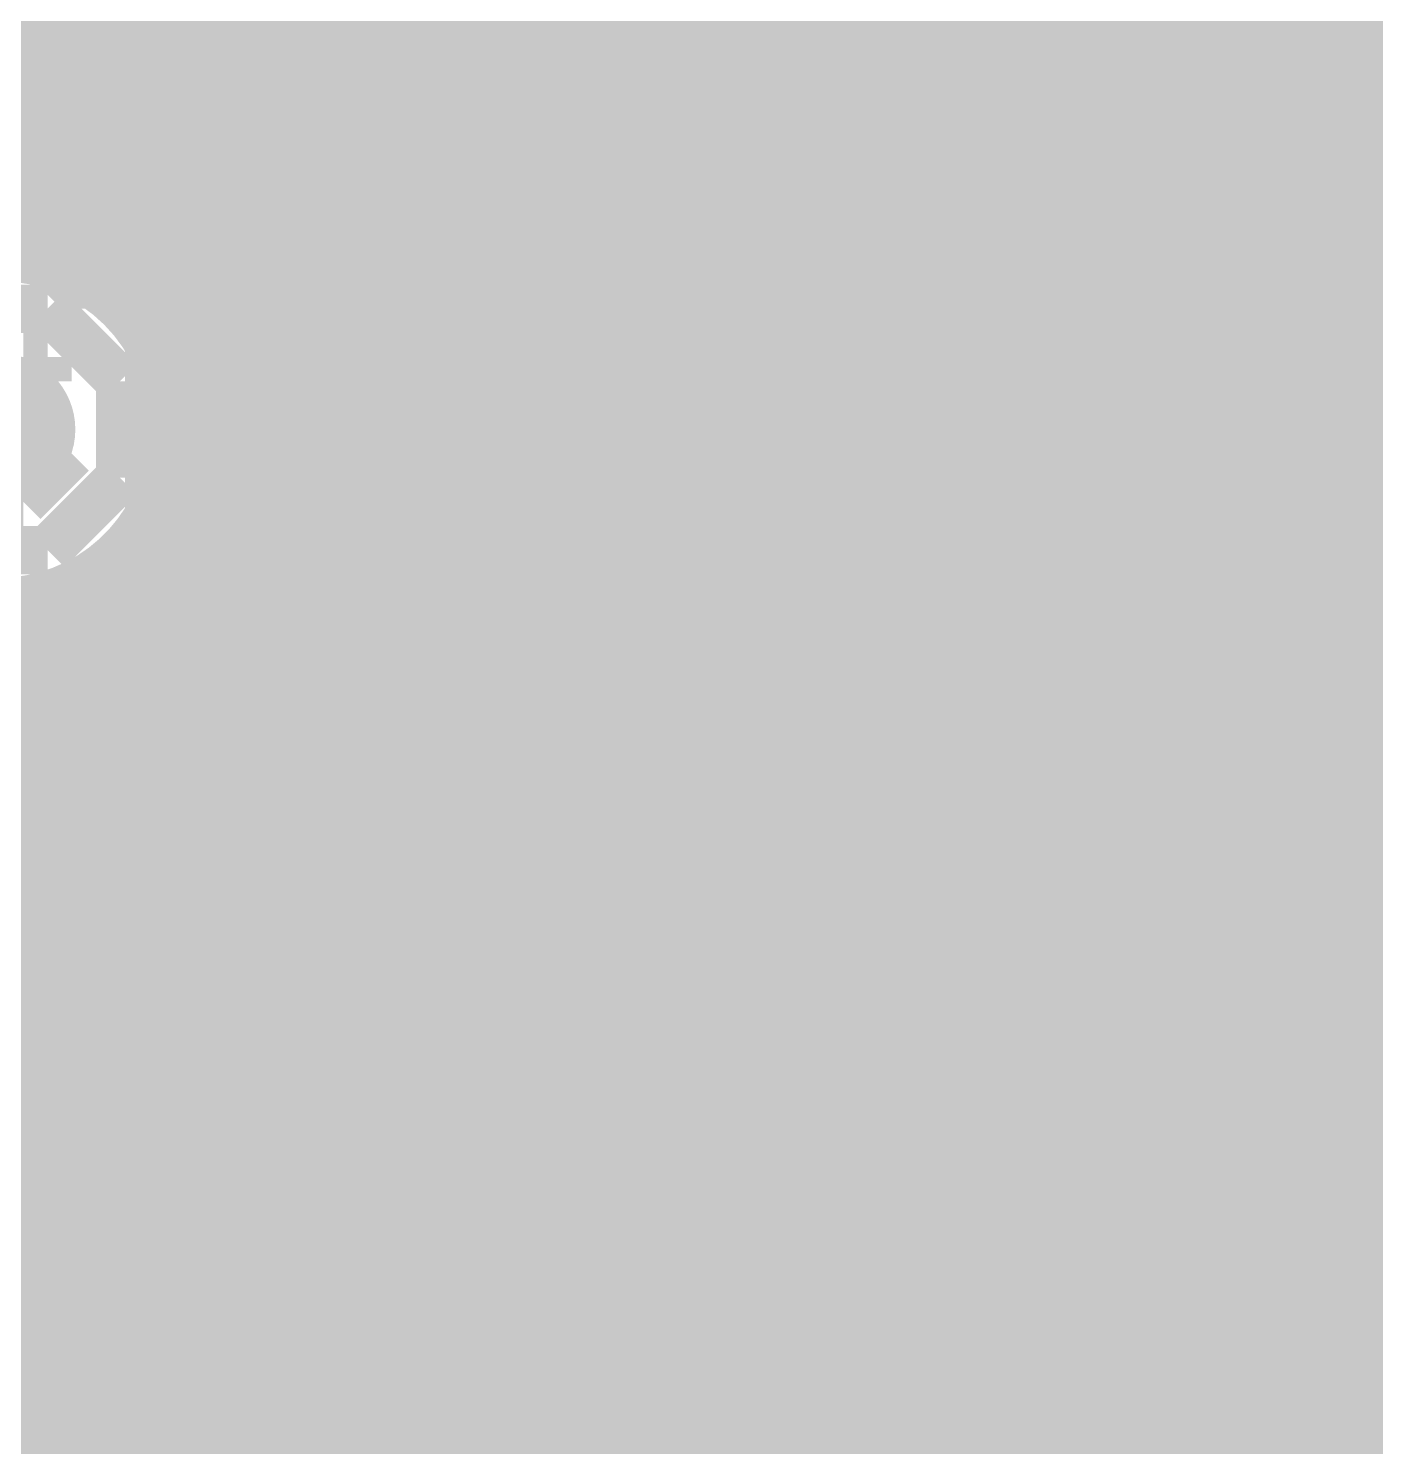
# Model space of a CAD drawing. Extents: x -5 to 157, y -120 to 103.
# Drawn here: x 115.85 to 122.93, y 50.02 to 57.48 of the extents above; entities that cross this region are included whole.
import ezdxf

# ---------------------------------------------------------------- set-up
doc = ezdxf.new("R2010")
doc.units = 0
doc.header["$MEASUREMENT"] = 0
doc.layers.get('0').update_dxf_attribs({"linetype": 'CONTINUOUS'})
for name, color, linetype in [('22-304-2_BOT', 7, 'CONTINUOUS'), ('22-304-2_DRD', 7, 'CONTINUOUS'), ('22-304-2_DRL', 2, 'CONTINUOUS'), ('22-304-2_IN1', 4, 'CONTINUOUS'), ('22-304-2_IN2', 3, 'CONTINUOUS'), ('22-304-2_SMB', 5, 'CONTINUOUS'), ('22-304-2_SPB', 14, 'CONTINUOUS'), ('22-304-2_SSB', 12, 'CONTINUOUS'), ('22-304-2_TOP', 13, 'CONTINUOUS'), ('THRUHOLE_TAP', 7, 'CONTINUOUS')]:
    doc.layers.add(name, color=color, linetype=linetype)

# ---------------------------------------------------------------- blocks, each defined once
blk = doc.blocks.new('RECTANGLE_3')
blk.add_solid([(0.4826, 0.4064), (0.4826, -0.4064), (-0.4826, 0.4064), (-0.4826, -0.4064)])
blk = doc.blocks.new('RECTANGLE_4')
blk.add_solid([(0.25019, 0.40005), (0.25019, -0.40005), (-0.25019, 0.40005), (-0.25019, -0.40005)])
blk = doc.blocks.new('RECTANGLE_32')
blk.add_solid([(0.44958, 0.65024), (0.44958, -0.65024), (-0.44958, 0.65024), (-0.44958, -0.65024)])
blk = doc.blocks.new('ROUND_39')
at = {"const_width": 0.40005}
blk.add_lwpolyline([(-0.200024, 0, 1), (0.200024, 0, 1)], format="xyb", close=True, dxfattribs=at)
blk = doc.blocks.new('ROUND_42')
at = {"const_width": 0.40005}
blk.add_lwpolyline([(-0.200024, 0, 1), (0.200024, 0, 1)], format="xyb", close=True, dxfattribs=at)
blk = doc.blocks.new('ROUND_88')
at = {"const_width": 0.10033}
blk.add_lwpolyline([(-0.050164, 0, 1), (0.050164, 0, 1)], format="xyb", close=True, dxfattribs=at)
blk = doc.blocks.new('ROUND_80')
at = {"const_width": 0.10033}
blk.add_lwpolyline([(-0.050164, 0, 1), (0.050164, 0, 1)], format="xyb", close=True, dxfattribs=at)

msp = doc.modelspace()

# ---------------------------------------------------------------- linework, layer by layer
at = {"layer": '22-304-2_BOT'}
for points, const_width in [([(122.555, 58.3946), (122.555, 56.261), (124.206, 54.61), (127, 54.61)], 0.635), ([(121.285, 58.3946), (121.285, 56.261), (124.46, 53.086), (124.46, 49.911), (126.111, 48.26), (129.286, 48.26)], 0.254), ([(118.3894, 57.9882), (118.3894, 57.5818)], 0.254), ([(118.23192, 57.69356), (118.23192, 57.1119)], 0.254), ([(118.3894, 57.531), (118.23192, 57.531)], 0.254), ([(118.3894, 57.5818), (118.3894, 56.1594)], 0.254), ([(118.3894, 57.3024), (118.23192, 57.3024)], 0.254), ([(120.3706, 57.23636), (120.3706, 56.1594)], 0.254), ([(120.65, 57.23636), (120.3706, 57.23636)], 0.254), ([(120.4976, 57.23636), (120.4976, 55.26278)], 0.254), ([(120.65, 57.23636), (120.65, 56.261)], 0.254), ([(118.4529, 57.0738), (119.38, 57.0738)], 0.381), ([(119.38, 56.2229), (119.38, 57.0738)], 0.381), ([(120.3071, 57.0738), (119.38, 57.0738)], 0.381), ([(118.3894, 57.0738), (118.24716, 57.0738)], 0.254), ([(119.38, 57.0738), (119.38, 56.007)], 0.254), ([(120.65, 57.0738), (120.3706, 57.0738)], 0.254), ([(116.332, 56.769), (116.34724, 56.78424), (117.475, 56.78424)], 0.635), ([(117.475, 56.78424), (116.34724, 56.78424), (116.332, 56.769)], 0.635), ([(118.3894, 56.8452), (118.29796, 56.8452)], 0.254), ([(120.65, 56.8452), (120.3706, 56.8452)], 0.254), ([(118.3894, 56.6166), (118.28272, 56.6166)], 0.254), ([(120.65, 56.6166), (120.3706, 56.6166)], 0.254), ([(118.23192, 56.45658), (118.23192, 55.87746)], 0.254), ([(118.3894, 56.388), (118.23192, 56.388)], 0.254), ([(120.65, 56.388), (120.3706, 56.388)], 0.254), ([(120.65762, 56.1594), (118.23192, 56.1594)], 0.254), ([(120.3706, 56.1594), (118.3894, 56.1594)], 0.254), ([(118.4402, 56.1594), (118.4402, 54.9656)], 0.254), ([(118.6688, 56.1594), (118.6688, 55.24754)], 0.254), ([(118.8974, 56.1594), (118.8974, 55.24754)], 0.254), ([(119.126, 56.1594), (119.126, 55.24754)], 0.254), ([(119.3546, 56.1594), (119.3546, 55.24754)], 0.254), ([(119.5832, 56.1594), (119.5832, 55.24754)], 0.254), ([(119.8118, 56.1594), (119.8118, 55.24754)], 0.254), ([(120.0404, 56.1594), (120.0404, 55.24754)], 0.254), ([(120.269, 56.1594), (120.269, 55.22722)], 0.254), ([(116.6114, 55.9054), (116.6114, 54.9656)], 0.254), ([(116.71808, 55.94604), (116.71808, 55.87746)], 0.254), ([(120.74144, 55.9308), (118.23192, 55.9308)], 0.254), ([(120.7262, 55.95874), (120.7262, 55.23992)], 0.254), ([(118.23192, 55.87746), (116.71808, 55.87746)], 0.254), ([(116.84, 55.87746), (116.84, 54.9656)], 0.254), ([(117.0686, 55.87746), (117.0686, 54.9656)], 0.254), ([(117.2972, 55.87746), (117.2972, 54.9656)], 0.254), ([(117.5258, 55.87746), (117.5258, 54.9656)], 0.254), ([(117.7544, 55.87746), (117.7544, 54.9656)], 0.254), ([(117.983, 55.87746), (117.983, 54.9656)], 0.254), ([(118.2116, 55.87746), (118.2116, 54.9656)], 0.254), ([(120.8405, 55.80888), (123.39574, 53.2511)], 0.254), ([(120.94464, 55.7022), (116.54282, 55.7022)], 0.254), ([(120.9548, 55.69204), (120.9548, 55.15356)], 0.254), ([(121.17324, 55.4736), (116.5987, 55.4736)], 0.254), ([(121.1834, 55.46344), (121.1834, 54.9783)], 0.254), ([(120.34012, 55.245), (116.59616, 55.245)], 0.254), ([(118.62308, 55.24754), (118.62308, 54.66588)], 0.254), ([(120.13692, 55.24754), (118.62308, 55.24754)], 0.254), ([(120.13692, 55.24754), (120.13692, 55.17642)], 0.254), ([(121.40184, 55.245), (120.70588, 55.245)], 0.254), ([(121.412, 55.23484), (121.412, 54.53888)], 0.254), ([(117.475, 54.0512), (117.475, 55.118)], 0.254), ([(117.475, 55.118), (117.475, 54.0512)], 0.254), ([(118.62308, 55.0164), (116.53266, 55.0164)], 0.254), ([(121.63044, 55.0164), (121.1453, 55.0164)], 0.254), ([(121.6406, 55.00624), (121.6406, 53.2511)], 0.254), ([(116.4844, 54.91988), (116.4844, 53.5432)], 0.254), ([(118.4656, 54.9656), (116.50726, 54.9656)], 0.254), ([(117.475, 54.9021), (117.475, 54.0512)], 0.381), ([(118.4656, 54.9656), (118.4656, 53.5432)], 0.254), ([(116.3828, 54.77764), (116.3828, 53.2638)], 0.254), ([(116.4844, 54.7878), (116.39042, 54.7878)], 0.254), ([(118.62308, 54.7878), (118.4656, 54.7878)], 0.254), ([(121.85904, 54.7878), (121.32056, 54.7878)], 0.254), ([(121.8692, 54.77764), (121.8692, 53.2511)], 0.254), ([(116.4844, 54.5592), (116.10086, 54.5592)], 0.254), ([(116.1542, 54.58714), (116.1542, 53.2638)], 0.254), ([(118.58498, 54.5592), (118.4656, 54.5592)], 0.254), ([(120.523, 54.356), (120.50776, 54.34076), (119.38, 54.34076)], 0.635), ([(120.523, 54.356), (120.50776, 54.34076), (119.38, 54.34076)], 0.635), ([(122.08764, 54.5592), (121.40692, 54.5592)], 0.254), ([(122.0978, 54.54904), (122.0978, 53.2511)], 0.254), ([(115.9256, 54.49316), (115.9256, 53.25364)], 0.254), ([(116.4844, 54.3306), (104.51338, 54.3306)], 0.254), ([(118.5545, 54.3306), (118.4656, 54.3306)], 0.254), ([(122.31624, 54.3306), (121.42978, 54.3306)], 0.254), ([(122.3264, 54.32044), (122.3264, 53.2511)], 0.254), ([(121.412, 54.17312), (121.412, 53.2511)], 0.254), ([(116.4844, 54.102), (104.42702, 54.102)], 0.254), ([(116.5479, 54.0512), (117.475, 54.0512)], 0.381), ([(118.4021, 54.0512), (117.475, 54.0512)], 0.381), ([(118.59006, 54.102), (118.4656, 54.102)], 0.254), ([(122.54484, 54.102), (121.39422, 54.102)], 0.254), ([(122.555, 54.09184), (122.555, 53.2511)], 0.254), ([(118.62308, 54.0131), (118.62308, 53.43144)], 0.254), ([(116.4844, 53.8734), (104.32542, 53.8734)], 0.254), ([(118.62308, 53.8734), (118.4656, 53.8734)], 0.254), ([(122.77344, 53.8734), (121.29008, 53.8734)], 0.254), ([(122.7836, 53.86324), (122.7836, 53.2511)], 0.254), ([(121.1834, 53.7337), (121.1834, 53.2511)], 0.254), ([(116.4844, 53.6448), (104.21112, 53.6448)], 0.254), ([(118.62308, 53.6448), (118.4656, 53.6448)], 0.254), ([(123.00204, 53.6448), (121.08688, 53.6448)], 0.254), ([(123.0122, 53.63464), (123.0122, 53.2511)], 0.254), ([(116.4844, 53.5432), (116.4844, 53.2638)], 0.254), ([(118.4656, 53.5432), (118.4656, 53.1368)], 0.254), ([(120.13692, 53.51526), (120.13692, 53.43144)], 0.254), ([(120.18264, 53.51526), (120.13692, 53.51526)], 0.254), ([(120.18264, 53.51526), (120.13692, 53.51526)], 0.254), ([(120.9548, 53.55844), (120.9548, 53.2511)], 0.254), ([(120.13692, 53.43144), (118.62308, 53.43144)], 0.254), ([(118.6688, 53.43144), (118.6688, 53.24856)], 0.254), ([(118.8974, 53.43144), (118.8974, 53.24856)], 0.254), ([(119.126, 53.43144), (119.126, 53.24856)], 0.254), ([(119.3546, 53.43144), (119.3546, 53.24856)], 0.254), ([(119.5832, 53.43144), (119.5832, 53.24856)], 0.254), ([(119.8118, 53.43144), (119.8118, 53.24856)], 0.254), ([(120.0404, 53.43144), (120.0404, 53.24856)], 0.254), ([(120.269, 53.48478), (120.269, 52.97424)], 0.254), ([(120.4976, 53.44922), (120.4976, 53.2511)], 0.254), ([(120.7262, 53.47208), (120.7262, 53.2511)], 0.254), ([(116.4844, 53.4162), (104.08158, 53.4162)], 0.254), ([(123.23064, 53.4162), (118.4656, 53.4162)], 0.254), ([(115.98402, 53.25364), (115.25758, 53.25364)], 0.254), ([(116.4844, 53.2638), (116.1034, 53.2638)], 0.254), ([(118.62308, 53.24856), (118.62308, 51.43246)], 0.254), ([(120.13692, 53.24856), (118.62308, 53.24856)], 0.254), ([(120.13692, 53.24856), (120.13692, 52.97424)], 0.254), ([(120.32742, 53.2511), (120.32742, 52.97424)], 0.254), ([(121.59742, 53.2511), (120.32742, 53.2511)], 0.254), ([(122.24258, 53.2511), (121.59742, 53.2511)], 0.254), ([(123.39574, 53.2511), (122.24258, 53.2511)], 0.254), ([(118.62308, 53.1876), (118.4656, 53.1876)], 0.254), ([(118.4656, 53.1368), (118.4656, 51.7144)], 0.254), ([(120.32742, 53.1876), (120.13692, 53.1876)], 0.254), ([(118.62308, 52.959), (118.4656, 52.959)], 0.254), ([(120.32742, 52.97424), (120.13692, 52.97424)], 0.254), ([(120.32742, 52.959), (120.13692, 52.959)], 0.254), ([(118.62308, 52.7304), (118.4656, 52.7304)], 0.254), ([(117.475, 52.6288), (116.1034, 52.6288), (115.57, 52.0954)], 0.254), ([(118.62308, 52.5018), (118.4656, 52.5018)], 0.254), ([(119.38, 52.33924), (121.03862, 52.33924), (121.285, 52.0954)], 0.254), ([(118.62308, 52.2732), (118.4656, 52.2732)], 0.254), ([(125.095, 46.7614), (125.095, 46.99), (121.285, 50.8), (121.285, 52.0954)], 0.254), ([(122.555, 52.0954), (123.698, 52.0954)], 0.254), ([(122.555, 52.0954), (123.698, 52.0954)], 0.254), ([(118.62308, 52.0446), (118.4656, 52.0446)], 0.254), ([(118.62308, 51.816), (118.4656, 51.816)], 0.254), ([(118.4656, 51.7144), (116.52758, 51.7144)], 0.254), ([(116.52758, 51.7144), (116.52758, 50.93716)], 0.254), ([(116.6114, 51.7144), (116.6114, 47.7774)], 0.254), ([(116.84, 51.7144), (116.84, 47.7774)], 0.254), ([(117.0686, 51.7144), (117.0686, 45.847)], 0.254), ([(117.2972, 51.7144), (117.2972, 46.05782)], 0.254), ([(117.5258, 51.7144), (117.5258, 47.7774)], 0.254), ([(117.7544, 51.7144), (117.7544, 47.7774)], 0.254), ([(117.983, 51.7144), (117.983, 47.7774)], 0.254), ([(118.2116, 51.7144), (118.2116, 47.7774)], 0.254), ([(118.4402, 51.7144), (118.4402, 47.7774)], 0.254), ([(120.13692, 51.70424), (120.13692, 51.43246)], 0.254), ([(120.32742, 51.70424), (120.13692, 51.70424)], 0.254), ([(120.269, 51.70424), (120.269, 45.98162)], 0.254), ([(120.32742, 51.70424), (120.32742, 50.93716)], 0.254), ([(118.62308, 51.5874), (116.52758, 51.5874)], 0.254), ([(120.32742, 51.5874), (120.13692, 51.5874)], 0.254), ([(120.13692, 51.43246), (118.62308, 51.43246)], 0.254), ([(118.6688, 51.43246), (118.6688, 47.7774)], 0.254), ([(118.8974, 51.43246), (118.8974, 47.7774)], 0.254), ([(119.126, 51.43246), (119.126, 47.7774)], 0.254), ([(119.3546, 51.43246), (119.3546, 47.7774)], 0.254), ([(119.5832, 51.43246), (119.5832, 47.7774)], 0.254), ([(119.8118, 51.43246), (119.8118, 47.7774)], 0.254), ([(120.0404, 51.43246), (120.0404, 47.7774)], 0.254), ([(120.32742, 51.3588), (116.52758, 51.3588)], 0.254), ([(120.32742, 51.1302), (116.52758, 51.1302)], 0.254), ([(116.52758, 50.93716), (116.205, 50.93716)], 0.254), ([(116.205, 50.93716), (116.205, 47.7774)], 0.254), ([(120.65, 50.9016), (116.205, 50.9016)], 0.254), ([(116.3828, 50.93716), (116.3828, 47.7774)], 0.254), ([(120.65, 50.93716), (120.32742, 50.93716)], 0.254), ([(120.4976, 50.93716), (120.4976, 46.21022)], 0.254), ([(120.65, 50.93716), (120.65, 50.8)], 0.254), ([(120.6627, 50.673), (116.205, 50.673)], 0.254), ([(120.75922, 50.4444), (116.205, 50.4444)], 0.254), ([(120.7262, 50.49774), (120.7262, 47.7774)], 0.254), ([(120.8405, 50.34788), (123.6853, 47.50054)], 0.254), ([(120.9548, 50.23104), (120.9548, 47.7774)], 0.254), ([(120.97004, 50.2158), (116.205, 50.2158)], 0.254), ([(121.1834, 50.00244), (121.1834, 47.7774)], 0.254), ([(121.19864, 49.9872), (116.205, 49.9872)], 0.254)]:
    msp.add_lwpolyline(points, dxfattribs=dict(at, const_width=const_width))
at = {"layer": '22-304-2_BOT', "const_width": 0.254}
for points in [[(118.3005, 56.78424, 0.1024889), (118.23257, 57.11218)], [(118.3005, 56.78424, 0.1024889), (118.23257, 57.11218)], [(118.23192, 56.45658, 0.1024894), (118.2998, 56.78424)], [(118.23192, 56.45658, 0.1024894), (118.2998, 56.78424)], [(120.65, 56.261, 0.1989124), (120.83599, 55.81199)], [(120.65, 56.261, 0.1989124), (120.83599, 55.81199)], [(116.45646, 55.86984, 0.0747823), (116.71545, 55.94623)], [(116.45646, 55.86984, 0.0747823), (116.71545, 55.94623)], [(116.60378, 55.372, 0.1460871), (116.45537, 55.86912)], [(116.50726, 54.9656, 0.1167514), (116.60347, 55.372)], [(120.523, 55.26278, 0.1104064), (120.13689, 55.17647)], [(121.42978, 54.356, 0.4142136), (120.523, 55.26278)], [(115.697, 54.46522, 0.2685848), (116.4844, 54.91988)], [(118.62308, 54.66588, 0.1017746), (118.55621, 54.34076)], [(118.62308, 54.66588, 0.1017746), (118.55621, 54.34076)], [(118.5545, 54.34076, 0.1024892), (118.62243, 54.01282)], [(118.5545, 54.34076, 0.1024892), (118.62243, 54.01282)], [(120.523, 53.44922, 0.4142136), (121.42978, 54.356)], [(120.18264, 53.51526, 0.0964642), (120.523, 53.44898)], [(116.1034, 53.2638, 0.0462477), (115.98668, 53.25298)], [(116.1034, 53.2638, 0.0462477), (115.98668, 53.25298)], [(120.65, 50.8, 0.1989124), (120.83599, 50.35099)], [(120.65, 50.8, 0.1989124), (120.83599, 50.35099)]]:
    msp.add_lwpolyline(points, format="xyb", dxfattribs=at)
at = {"layer": '22-304-2_DRD', "const_width": 0.254}
for points in [[(116.078, 57.404), (115.697, 57.023)], [(116.078, 57.404), (115.697, 57.023)], [(116.586, 57.404), (116.078, 57.404)], [(116.586, 57.404), (116.078, 57.404)], [(116.967, 57.023), (116.586, 57.404)], [(116.967, 57.023), (116.586, 57.404)], [(116.078, 57.15), (116.078, 57.023)], [(116.205, 57.15), (116.078, 57.15)], [(116.078, 57.15), (116.078, 57.023)], [(116.205, 57.15), (116.078, 57.15)], [(116.205, 57.023), (116.205, 57.15)], [(116.205, 57.023), (116.205, 57.15)], [(116.459, 57.15), (116.459, 57.023)], [(116.586, 57.15), (116.459, 57.15)], [(116.459, 57.15), (116.459, 57.023)], [(116.586, 57.15), (116.459, 57.15)], [(116.586, 57.023), (116.586, 57.15)], [(116.586, 57.023), (116.586, 57.15)], [(116.078, 57.023), (116.205, 57.023)], [(116.078, 57.023), (116.205, 57.023)], [(116.459, 57.023), (116.586, 57.023)], [(116.459, 57.023), (116.586, 57.023)], [(116.967, 56.515), (116.967, 57.023)], [(116.967, 56.515), (116.967, 57.023)], [(116.205, 56.388), (115.951, 56.642)], [(116.205, 56.388), (115.951, 56.642)], [(116.713, 56.642), (116.459, 56.388)], [(116.713, 56.642), (116.459, 56.388)], [(119.126, 56.642), (118.745, 56.261)], [(119.634, 56.642), (119.126, 56.642)], [(120.015, 56.261), (119.634, 56.642)], [(115.697, 56.515), (116.078, 56.134)], [(115.697, 56.515), (116.078, 56.134)], [(116.586, 56.134), (116.967, 56.515)], [(116.586, 56.134), (116.967, 56.515)], [(116.459, 56.388), (116.205, 56.388)], [(116.459, 56.388), (116.205, 56.388)], [(119.126, 56.388), (119.126, 56.261)], [(119.253, 56.388), (119.126, 56.388)], [(119.253, 56.261), (119.253, 56.388)], [(119.507, 56.388), (119.507, 56.261)], [(119.634, 56.388), (119.507, 56.388)], [(119.634, 56.261), (119.634, 56.388)], [(118.745, 56.261), (118.745, 55.753)], [(119.126, 56.261), (119.253, 56.261)], [(119.507, 56.261), (119.634, 56.261)], [(120.015, 55.753), (120.015, 56.261)], [(116.078, 56.134), (116.586, 56.134)], [(116.078, 56.134), (116.586, 56.134)], [(115.951, 56.007), (115.443, 56.007)], [(116.332, 55.626), (115.951, 56.007)], [(119.253, 55.626), (118.999, 55.88)], [(119.761, 55.88), (119.507, 55.626)], [(115.824, 55.753), (115.824, 55.626)], [(115.951, 55.753), (115.824, 55.753)], [(115.951, 55.626), (115.951, 55.753)], [(117.221, 55.753), (116.84, 55.372)], [(117.221, 55.753), (116.84, 55.372)], [(117.729, 55.753), (117.221, 55.753)], [(117.729, 55.753), (117.221, 55.753)], [(118.11, 55.372), (117.729, 55.753)], [(118.11, 55.372), (117.729, 55.753)], [(118.745, 55.753), (119.126, 55.372)], [(119.634, 55.372), (120.015, 55.753)], [(115.824, 55.626), (115.951, 55.626)], [(116.332, 55.118), (116.332, 55.626)], [(119.507, 55.626), (119.253, 55.626)], [(117.221, 55.499), (117.221, 55.372)], [(117.348, 55.499), (117.221, 55.499)], [(117.221, 55.499), (117.221, 55.372)], [(117.348, 55.499), (117.221, 55.499)], [(117.348, 55.372), (117.348, 55.499)], [(117.348, 55.372), (117.348, 55.499)], [(117.602, 55.499), (117.602, 55.372)], [(117.729, 55.499), (117.602, 55.499)], [(117.602, 55.499), (117.602, 55.372)], [(117.729, 55.499), (117.602, 55.499)], [(117.729, 55.372), (117.729, 55.499)], [(117.729, 55.372), (117.729, 55.499)], [(116.84, 55.372), (116.84, 54.864)], [(116.84, 55.372), (116.84, 54.864)], [(117.221, 55.372), (117.348, 55.372)], [(117.221, 55.372), (117.348, 55.372)], [(117.602, 55.372), (117.729, 55.372)], [(117.602, 55.372), (117.729, 55.372)], [(118.11, 54.864), (118.11, 55.372)], [(118.11, 54.864), (118.11, 55.372)], [(119.126, 55.372), (119.634, 55.372)], [(116.078, 55.245), (115.824, 54.991)], [(115.951, 54.737), (116.332, 55.118)], [(115.824, 54.991), (115.57, 54.991)], [(117.348, 54.737), (117.094, 54.991)], [(117.348, 54.737), (117.094, 54.991)], [(117.856, 54.991), (117.602, 54.737)], [(117.856, 54.991), (117.602, 54.737)], [(120.269, 54.991), (119.888, 54.61)], [(120.269, 54.991), (119.888, 54.61)], [(120.777, 54.991), (120.269, 54.991)], [(120.777, 54.991), (120.269, 54.991)], [(121.158, 54.61), (120.777, 54.991)], [(121.158, 54.61), (120.777, 54.991)], [(116.84, 54.864), (117.221, 54.483)], [(116.84, 54.864), (117.221, 54.483)], [(117.729, 54.483), (118.11, 54.864)], [(117.729, 54.483), (118.11, 54.864)], [(115.443, 54.737), (115.951, 54.737)], [(117.602, 54.737), (117.348, 54.737)], [(117.602, 54.737), (117.348, 54.737)], [(120.269, 54.737), (120.269, 54.61)], [(120.396, 54.737), (120.269, 54.737)], [(120.269, 54.737), (120.269, 54.61)], [(120.396, 54.737), (120.269, 54.737)], [(120.396, 54.61), (120.396, 54.737)], [(120.396, 54.61), (120.396, 54.737)], [(120.65, 54.737), (120.65, 54.61)], [(120.777, 54.737), (120.65, 54.737)], [(120.65, 54.737), (120.65, 54.61)], [(120.777, 54.737), (120.65, 54.737)], [(120.777, 54.61), (120.777, 54.737)], [(120.777, 54.61), (120.777, 54.737)], [(119.888, 54.61), (119.888, 54.102)], [(119.888, 54.61), (119.888, 54.102)], [(120.269, 54.61), (120.396, 54.61)], [(120.269, 54.61), (120.396, 54.61)], [(120.65, 54.61), (120.777, 54.61)], [(120.65, 54.61), (120.777, 54.61)], [(121.158, 54.102), (121.158, 54.61)], [(121.158, 54.102), (121.158, 54.61)], [(117.221, 54.483), (117.729, 54.483)], [(117.221, 54.483), (117.729, 54.483)], [(120.396, 53.975), (120.142, 54.229)], [(120.396, 53.975), (120.142, 54.229)], [(120.904, 54.229), (120.65, 53.975)], [(120.904, 54.229), (120.65, 53.975)], [(119.888, 54.102), (120.269, 53.721)], [(119.888, 54.102), (120.269, 53.721)], [(120.777, 53.721), (121.158, 54.102)], [(120.777, 53.721), (121.158, 54.102)], [(120.65, 53.975), (120.396, 53.975)], [(120.65, 53.975), (120.396, 53.975)], [(120.269, 53.721), (120.777, 53.721)], [(120.269, 53.721), (120.777, 53.721)]]:
    msp.add_lwpolyline(points, dxfattribs=at)
at = {"layer": '22-304-2_IN1', "const_width": 0.254}
for points in [[(115.824, 59.055), (115.824, 56.27116)], [(116.0526, 59.055), (116.0526, 56.20766)], [(116.2812, 59.055), (116.2812, 56.06542)], [(116.5098, 59.055), (116.5098, 55.77586)], [(116.7384, 59.055), (116.7384, 55.64886)], [(116.967, 59.055), (116.967, 55.86984)], [(117.1956, 59.055), (117.1956, 55.9816)], [(117.4242, 59.055), (117.4242, 56.02478)], [(117.6528, 59.055), (117.6528, 56.007)], [(117.8814, 59.055), (117.8814, 55.92826)], [(118.11, 59.055), (118.11, 55.7657)], [(118.3386, 59.055), (118.3386, 55.3974)], [(118.5672, 59.055), (118.5672, 56.41086)], [(118.7958, 59.055), (118.7958, 56.70042)], [(119.0244, 59.055), (119.0244, 56.84266)], [(119.253, 59.055), (119.253, 56.90616)], [(119.4816, 59.055), (119.4816, 56.9087)], [(119.7102, 59.055), (119.7102, 56.85282)], [(119.9388, 59.055), (119.9388, 56.72074)], [(120.1674, 59.055), (120.1674, 56.45912)], [(120.396, 59.055), (120.396, 42.66184)], [(120.6246, 59.055), (120.6246, 42.44086)], [(120.8532, 59.055), (120.8532, 32.8168)], [(121.0818, 59.055), (121.0818, 32.5882)], [(121.3104, 59.055), (121.3104, 32.3596)], [(121.539, 59.055), (121.539, 32.131)], [(121.7676, 59.055), (121.7676, 31.9024)], [(121.9962, 59.055), (121.9962, 37.55136)], [(122.2248, 59.055), (122.2248, 37.74186)], [(122.4534, 59.055), (122.4534, 42.44086)], [(122.682, 59.055), (122.682, 42.66184)], [(122.9106, 59.055), (122.9106, 42.7736)], [(131.59486, 57.4294), (103.00208, 57.4294)], [(131.50342, 57.2008), (103.09606, 57.2008)], [(131.42976, 56.9722), (103.16972, 56.9722)], [(118.84914, 56.7436), (103.22814, 56.7436)], [(131.37134, 56.7436), (119.91086, 56.7436)], [(118.62816, 56.515), (103.26878, 56.515)], [(131.3307, 56.515), (120.13184, 56.515)], [(118.5164, 56.2864), (103.29672, 56.2864)], [(131.30276, 56.2864), (120.2436, 56.2864)], [(118.47322, 56.0578), (116.29136, 56.0578)], [(131.2926, 56.0578), (120.28678, 56.0578)], [(116.91112, 55.8292), (116.48186, 55.8292)], [(118.48846, 55.8292), (118.03888, 55.8292)], [(131.29514, 55.8292), (120.269, 55.8292)], [(116.70538, 55.6006), (116.57584, 55.6006)], [(118.5672, 55.6006), (118.24208, 55.6006)], [(118.5672, 55.60314), (118.5672, 33.782)], [(131.31292, 55.6006), (120.19026, 55.6006)], [(120.1674, 55.55488), (120.1674, 42.7736)], [(118.7323, 55.372), (118.34622, 55.372)], [(126.50724, 55.372), (120.0277, 55.372)], [(118.7958, 55.31104), (118.7958, 33.782)], [(119.9388, 55.29072), (119.9388, 42.81678)], [(119.1006, 55.1434), (118.38178, 55.1434)], [(119.0244, 55.17134), (119.0244, 42.1894)], [(126.26594, 55.1434), (119.6594, 55.1434)], [(119.7102, 55.16118), (119.7102, 42.799)], [(119.253, 55.10784), (119.253, 42.5577)], [(119.4816, 55.1053), (119.4816, 42.72026)], [(116.5098, 54.96814), (116.5098, 42.25798)], [(116.59108, 54.9148), (116.48186, 54.9148)], [(126.14402, 54.9148), (118.35892, 54.9148)], [(118.3386, 54.8386), (118.3386, 33.782)], [(116.2812, 54.67604), (116.2812, 42.25798)], [(116.67744, 54.6862), (116.29136, 54.6862)], [(126.09576, 54.6862), (118.27256, 54.6862)], [(116.7384, 54.58714), (116.7384, 42.5831)], [(115.824, 54.47284), (115.824, 42.73296)], [(116.0526, 54.53634), (116.0526, 42.5831)], [(116.8527, 54.4576), (102.95128, 54.4576)], [(126.10592, 54.4576), (118.0973, 54.4576)], [(118.11, 54.4703), (118.11, 42.40276)], [(116.967, 54.36616), (116.967, 42.73296)], [(117.1956, 54.2544), (117.1956, 42.80408)], [(117.8814, 54.3052), (117.8814, 42.64406)], [(117.29212, 54.229), (102.82682, 54.229)], [(117.4242, 54.21122), (117.4242, 42.81424)], [(117.6528, 54.22646), (117.6528, 42.76344)], [(126.17704, 54.229), (117.65788, 54.229)], [(126.3269, 54.0004), (102.68204, 54.0004)], [(126.65202, 53.7718), (102.50932, 53.7718)], [(132.2959, 53.5432), (102.30358, 53.5432)], [(132.54228, 53.3146), (102.0572, 53.3146)], [(132.84454, 53.086), (101.7524, 53.086)], [(133.24078, 52.8574), (101.3587, 52.8574)], [(133.82752, 52.6288), (100.77196, 52.6288)], [(138.684, 52.4002), (43.34256, 52.4002)], [(138.684, 52.1716), (43.1673, 52.1716)], [(138.684, 51.943), (42.72788, 51.943)], [(138.684, 51.7144), (33.55086, 51.7144)], [(138.684, 51.4858), (48.32858, 51.4858)], [(138.684, 51.2572), (48.7807, 51.2572)], [(138.684, 51.0286), (108.91012, 51.0286)], [(138.684, 50.8), (109.17174, 50.8)], [(138.684, 50.5714), (109.30382, 50.5714)], [(138.684, 50.3428), (109.3597, 50.3428)], [(138.684, 50.1142), (109.35716, 50.1142)]]:
    msp.add_lwpolyline(points, dxfattribs=at)
for points in [[(119.38, 56.91378, 0.4142136), (118.47322, 56.007)], [(120.28678, 56.007, 0.4142136), (119.38, 56.91378)], [(116.60378, 55.37454, 0.4133934), (115.697, 56.27878)], [(117.475, 56.02478, 0.3326194), (116.60378, 55.37454)], [(117.475, 56.02478, 0.3326194), (116.60378, 55.37454)], [(118.38178, 55.118, 0.4142136), (117.475, 56.02478)], [(118.38178, 55.118, 0.4142136), (117.475, 56.02478)], [(118.47322, 56.007, 0.4142136), (119.38, 55.10022)], [(119.38, 55.10022, 0.4142136), (120.28678, 56.007)], [(115.697, 54.46522, 0.3326194), (116.56822, 55.11546)], [(116.56822, 55.11546, 0.4133934), (117.475, 54.21122)], [(116.56822, 55.11546, 0.4133934), (117.475, 54.21122)], [(117.475, 54.21122, 0.4142136), (118.38178, 55.118)], [(117.475, 54.21122, 0.4142136), (118.38178, 55.118)]]:
    msp.add_lwpolyline(points, format="xyb", dxfattribs=at)
at = {"layer": '22-304-2_IN2', "const_width": 0.254}
for points in [[(117.0686, 59.944), (117.0686, 57.48274)], [(117.2972, 59.944), (117.2972, 57.11698)], [(117.5258, 59.944), (117.5258, 50.15738)], [(117.7544, 59.944), (117.7544, 50.15738)], [(117.983, 59.944), (117.983, 50.15738)], [(118.2116, 59.944), (118.2116, 50.15738)], [(118.4402, 59.944), (118.4402, 50.15738)], [(118.6688, 59.944), (118.6688, 50.15738)], [(118.8974, 59.944), (118.8974, 50.15738)], [(119.126, 59.944), (119.126, 50.15738)], [(119.3546, 59.944), (119.3546, 50.15738)], [(119.5832, 59.944), (119.5832, 54.76748)], [(119.8118, 59.944), (119.8118, 55.09514)], [(120.0404, 59.944), (120.0404, 55.26024)], [(120.269, 59.944), (120.269, 55.34914)], [(120.4976, 59.944), (120.4976, 55.38216)], [(120.7262, 59.944), (120.7262, 55.36184)], [(120.9548, 59.944), (120.9548, 55.28564)], [(121.1834, 59.944), (121.1834, 55.14086)], [(121.412, 59.944), (121.412, 54.86908)], [(121.6406, 59.944), (121.6406, 50.15738)], [(121.8692, 59.944), (121.8692, 50.15738)], [(122.0978, 59.944), (122.0978, 50.15738)], [(122.3264, 59.944), (122.3264, 50.15738)], [(122.555, 59.944), (122.555, 50.15738)], [(122.7836, 59.944), (122.7836, 52.56022)], [(123.0122, 59.944), (123.0122, 52.8574)], [(131.51104, 57.531), (117.0178, 57.531)], [(131.41452, 57.3024), (117.2083, 57.3024)], [(131.33578, 57.0738), (117.31244, 57.0738)], [(123.86818, 56.8452), (117.35562, 56.8452)], [(123.6345, 56.6166), (117.34546, 56.6166)], [(117.2972, 56.42102), (117.2972, 50.15738)], [(123.5075, 56.388), (117.2845, 56.388)], [(123.444, 56.1594), (117.1575, 56.1594)], [(117.0686, 56.05526), (117.0686, 50.15738)], [(123.43638, 55.9308), (116.92382, 55.9308)], [(116.84, 55.87746), (116.84, 50.15738)], [(123.47956, 55.7022), (116.66728, 55.7022)], [(123.5837, 55.4736), (116.71808, 55.4736)], [(120.00992, 55.245), (116.71554, 55.245)], [(123.77166, 55.245), (121.03608, 55.245)], [(119.73814, 55.0164), (116.65966, 55.0164)], [(124.19076, 55.0164), (121.30786, 55.0164)], [(116.6114, 54.90464), (116.6114, 50.15738)], [(119.59082, 54.7878), (116.54028, 54.7878)], [(125.98908, 54.7878), (121.45264, 54.7878)], [(119.51716, 54.5592), (116.32184, 54.5592)], [(116.3828, 54.60746), (116.3828, 50.15738)], [(125.97384, 54.5592), (121.52884, 54.5592)], [(116.1542, 54.45252), (116.1542, 50.15738)], [(119.49684, 54.3306), (109.37748, 54.3306)], [(115.9256, 54.37124), (115.9256, 50.15738)], [(126.01194, 54.3306), (121.54916, 54.3306)], [(119.52732, 54.102), (109.60608, 54.102)], [(126.10846, 54.102), (121.51614, 54.102)], [(119.5832, 53.94452), (119.5832, 50.15738)], [(119.61622, 53.8734), (109.83468, 53.8734)], [(121.412, 53.84292), (121.412, 50.15738)], [(126.28626, 53.8734), (121.42724, 53.8734)], [(119.78386, 53.6448), (110.06328, 53.6448)], [(119.8118, 53.61686), (119.8118, 50.15738)], [(126.65202, 53.6448), (121.26214, 53.6448)], [(121.1834, 53.57114), (121.1834, 50.15738)], [(120.0404, 53.44922), (120.0404, 50.15738)], [(120.11152, 53.4162), (110.29188, 53.4162)], [(120.269, 53.36032), (120.269, 50.15738)], [(127.83058, 53.4162), (120.93448, 53.4162)], [(120.9548, 53.42382), (120.9548, 50.15738)], [(120.4976, 53.32984), (120.4976, 50.15738)], [(120.7262, 53.35016), (120.7262, 50.15738)], [(127.60198, 53.1876), (110.52048, 53.1876)], [(123.14428, 52.959), (113.71072, 52.959)], [(122.89282, 52.7304), (113.96218, 52.7304)], [(122.75566, 52.5018), (114.09934, 52.5018)], [(122.68708, 52.2732), (114.16792, 52.2732)], [(122.67184, 52.0446), (114.18062, 52.0446)], [(122.70994, 51.816), (114.14506, 51.816)], [(122.80646, 51.5874), (114.04854, 51.5874)], [(122.7836, 51.62804), (122.7836, 50.15738)], [(122.98172, 51.3588), (113.87074, 51.3588)], [(123.0122, 51.33086), (123.0122, 50.15738)], [(123.34748, 51.1302), (113.50498, 51.1302)], [(125.31598, 50.9016), (112.80648, 50.9016)], [(125.08738, 50.673), (113.03508, 50.673)], [(124.85878, 50.4444), (113.26368, 50.4444)], [(124.63018, 50.2158), (113.49228, 50.2158)], [(124.57176, 50.15738), (113.55324, 50.15738)]]:
    msp.add_lwpolyline(points, dxfattribs=at)
for points in [[(116.332, 57.79516, 0.4142136), (115.30584, 56.769)], [(116.332, 57.79516, 0.4142136), (115.30584, 56.769)], [(117.35816, 56.769, 0.4142136), (116.332, 57.79516)], [(117.35816, 56.769, 0.4142136), (116.332, 57.79516)], [(116.63426, 55.78856, 0.3291021), (117.35816, 56.769)], [(116.63426, 55.78856, 0.3291021), (117.35816, 56.769)], [(116.72316, 55.372, 0.1049386), (116.63472, 55.78876)], [(115.697, 54.34584, 0.4142136), (116.72316, 55.372)], [(120.523, 55.38216, 0.4142136), (119.49684, 54.356)], [(121.54916, 54.356, 0.4142136), (120.523, 55.38216)], [(119.49684, 54.356, 0.4142136), (120.523, 53.32984)], [(120.523, 53.32984, 0.4142136), (121.54916, 54.356)], [(123.698, 53.12156, 0.4142136), (122.67184, 52.0954)], [(122.67184, 52.0954, 0.4142136), (123.698, 51.06924)]]:
    msp.add_lwpolyline(points, format="xyb", dxfattribs=at)
at = {"layer": '22-304-2_SSB'}
for points, const_width in [([(118.5545, 56.3245), (118.5545, 59.2455), (120.1928, 59.2455), (120.1928, 56.3245), (118.5545, 56.3245)], 0.1524), ([(117.07622, 57.0865), (116.97462, 57.0865), (116.97462, 58.4835), (117.07622, 58.4835)], 0.1524), ([(117.87378, 58.4835), (117.97538, 58.4835), (117.97538, 57.0865), (117.87378, 57.0865)], 0.1524), ([(113.4364, 56.896), (113.4364, 53.086), (116.459, 53.086), (116.459, 57.4294), (113.9698, 57.4294), (113.4364, 56.896)], 0.20066), ([(117.97538, 57.38622), (117.97538, 57.48528), (116.97462, 57.48528), (116.97462, 57.38622), (117.97538, 57.38622)], 0.1524), ([(123.4186, 53.594), (123.4186, 57.404), (120.396, 57.404), (120.396, 53.0606), (122.8852, 53.0606), (123.4186, 53.594)], 0.20066), ([(116.6495, 51.8795), (116.6495, 54.8005), (118.2878, 54.8005), (118.2878, 51.8795), (116.6495, 51.8795)], 0.1524), ([(118.98122, 52.6415), (118.87962, 52.6415), (118.87962, 54.0385), (118.98122, 54.0385)], 0.1524), ([(119.77878, 54.0385), (119.88038, 54.0385), (119.88038, 52.6415), (119.77878, 52.6415)], 0.1524), ([(118.87962, 53.73878), (118.87962, 53.63972), (119.88038, 53.63972), (119.88038, 53.73878), (118.87962, 53.73878)], 0.1524), ([(117.20576, 51.4985), (117.20576, 51.02606), (117.8814, 51.26228), (117.8814, 51.38166), (116.8654, 51.38166)], 0.1524), ([(118.90756, 51.32324), (118.90756, 50.8508), (119.58574, 51.32324), (119.75592, 51.32324), (119.92356, 51.26482), (119.92356, 50.90922), (119.75592, 50.8508)], 0.1524), ([(121.57456, 50.32502), (121.40438, 50.44186), (121.40438, 50.68062), (121.57456, 50.79746), (121.7422, 50.79746), (122.08256, 50.56124), (122.42038, 50.79746), (122.42038, 50.32502)], 0.1524), ([(116.8654, 50.3047), (117.8814, 50.6603), (117.8814, 50.18786)], 0.1524), ([(118.90756, 50.48504), (118.90756, 50.24882)], 0.1524), ([(118.90756, 50.3682), (119.92356, 50.3682), (119.75592, 50.24882)], 0.1524), ([(121.40438, 49.95926), (121.40438, 49.48682), (122.08256, 49.95926), (122.2502, 49.95926), (122.42038, 49.90084), (122.42038, 49.54524), (122.2502, 49.48682)], 0.1524)]:
    msp.add_lwpolyline(points, dxfattribs=dict(at, const_width=const_width))
at = {"layer": '22-304-2_TOP', "const_width": 0.254}
for points in [[(115.9256, 59.944), (115.9256, 57.57926)], [(116.84, 59.944), (116.84, 57.52084)], [(117.0686, 59.944), (117.0686, 57.29986)], [(117.2972, 59.944), (117.2972, 46.1772)], [(117.5258, 59.944), (117.5258, 46.1772)], [(117.7544, 59.944), (117.7544, 46.1772)], [(117.983, 59.944), (117.983, 46.1772)], [(118.2116, 59.944), (118.2116, 46.1772)], [(118.4402, 59.944), (118.4402, 46.1772)], [(118.6688, 59.944), (118.6688, 46.1772)], [(118.8974, 59.944), (118.8974, 46.1772)], [(119.126, 59.944), (119.126, 46.1772)], [(119.3546, 59.944), (119.3546, 46.1772)], [(119.5832, 59.944), (119.5832, 46.1772)], [(119.8118, 59.944), (119.8118, 54.91988)], [(120.0404, 59.944), (120.0404, 55.12308)], [(120.269, 59.944), (120.269, 55.22722)], [(120.4976, 59.944), (120.4976, 55.26278)], [(120.7262, 59.944), (120.7262, 55.23992)], [(120.9548, 59.944), (120.9548, 55.15356)], [(121.1834, 59.944), (121.1834, 54.9783)], [(121.412, 59.944), (121.412, 54.53888)], [(121.6406, 59.944), (121.6406, 46.1772)], [(121.8692, 59.944), (121.8692, 46.1772)], [(122.0978, 59.944), (122.0978, 46.1772)], [(122.3264, 59.944), (122.3264, 46.1772)], [(122.555, 59.944), (122.555, 46.1772)], [(122.7836, 59.944), (122.7836, 46.1772)], [(123.0122, 59.944), (123.0122, 52.68976)], [(115.83924, 57.531), (115.57, 57.531)], [(130.03784, 57.531), (116.82476, 57.531)], [(129.96926, 57.3024), (117.06606, 57.3024)], [(129.91338, 57.0738), (117.18544, 57.0738)], [(124.11202, 56.8452), (117.23624, 56.8452)], [(123.7869, 56.6166), (117.22608, 56.6166)], [(123.63704, 56.388), (117.15496, 56.388)], [(117.0686, 56.23814), (117.0686, 46.1772)], [(123.56592, 56.1594), (117.0051, 56.1594)], [(116.84, 56.01716), (116.84, 46.1772)], [(116.6114, 55.9054), (116.6114, 46.1772)], [(123.55576, 55.9308), (116.67998, 55.9308)], [(123.60402, 55.7022), (116.54282, 55.7022)], [(123.72594, 55.4736), (116.5987, 55.4736)], [(120.34012, 55.245), (116.59616, 55.245)], [(123.96724, 55.245), (120.70588, 55.245)], [(119.9007, 55.0164), (116.53266, 55.0164)], [(126.1872, 55.0164), (121.1453, 55.0164)], [(116.3828, 54.77764), (116.3828, 46.1772)], [(119.72544, 54.7878), (116.39042, 54.7878)], [(126.10846, 54.7878), (121.32056, 54.7878)], [(119.63908, 54.5592), (116.10086, 54.5592)], [(116.1542, 54.58714), (116.1542, 42.47388)], [(126.09322, 54.5592), (121.40692, 54.5592)], [(115.9256, 54.49316), (115.9256, 46.1772)], [(119.61622, 54.3306), (111.76, 54.3306)], [(126.1364, 54.3306), (121.42978, 54.3306)], [(121.412, 54.17312), (121.412, 46.1772)], [(119.65178, 54.102), (111.76, 54.102)], [(126.24816, 54.102), (121.39422, 54.102)], [(119.75338, 53.8734), (111.76, 53.8734)], [(126.46914, 53.8734), (121.29008, 53.8734)], [(119.8118, 53.79212), (119.8118, 46.1772)], [(121.1834, 53.7337), (121.1834, 46.1772)], [(119.95912, 53.6448), (111.76, 53.6448)], [(120.0404, 53.58638), (120.0404, 46.1772)], [(126.7968, 53.6448), (121.08688, 53.6448)], [(120.9548, 53.55844), (120.9548, 46.1772)], [(120.269, 53.48478), (120.269, 46.1772)], [(120.4976, 53.44922), (120.4976, 46.1772)], [(120.7262, 53.47208), (120.7262, 46.1772)], [(127.0254, 53.4162), (111.76, 53.4162)], [(127.254, 53.1876), (111.76, 53.1876)], [(123.42114, 52.959), (113.4364, 52.959)], [(123.0503, 52.7304), (113.8047, 52.7304)], [(122.8852, 52.5018), (113.96726, 52.5018)], [(122.80646, 52.2732), (114.046, 52.2732)], [(122.79122, 52.0446), (114.06378, 52.0446)], [(122.8344, 51.816), (114.0206, 51.816)], [(122.94362, 51.5874), (113.90884, 51.5874)], [(123.0122, 51.4985), (123.0122, 46.1772)], [(123.16714, 51.3588), (113.68786, 51.3588)], [(129.3114, 51.1302), (111.76, 51.1302)], [(129.54, 50.9016), (111.76, 50.9016)], [(129.7686, 50.673), (111.76, 50.673)], [(129.9972, 50.4444), (111.76, 50.4444)], [(130.2258, 50.2158), (111.76, 50.2158)], [(130.4544, 49.9872), (111.76, 49.9872)]]:
    msp.add_lwpolyline(points, dxfattribs=at)
for points in [[(116.332, 57.67578, 0.254482), (115.57056, 57.2614)], [(116.332, 57.67578, 0.254482), (115.57056, 57.2614)], [(117.23878, 56.769, 0.4142136), (116.332, 57.67578)], [(117.23878, 56.769, 0.4142136), (116.332, 57.67578)], [(116.45646, 55.86984, 0.3744785), (117.23878, 56.769)], [(116.45646, 55.86984, 0.3744785), (117.23878, 56.769)], [(116.60378, 55.372, 0.1460871), (116.45537, 55.86912)], [(115.697, 54.46522, 0.4142136), (116.60378, 55.372)], [(120.523, 55.26278, 0.4142136), (119.61622, 54.356)], [(121.42978, 54.356, 0.4142136), (120.523, 55.26278)], [(119.61622, 54.356, 0.4142136), (120.523, 53.44922)], [(120.523, 53.44922, 0.4142136), (121.42978, 54.356)], [(123.698, 53.00218, 0.4142136), (122.79122, 52.0954)], [(122.79122, 52.0954, 0.4142136), (123.698, 51.18862)]]:
    msp.add_lwpolyline(points, format="xyb", dxfattribs=at)

# ---------------------------------------------------------------- block references
at = {"layer": '22-304-2_BOT'}
for name, p in [('RECTANGLE_3', (119.38, 57.0738)), ('ROUND_42', (116.332, 56.769)), ('RECTANGLE_4', (117.475, 56.78424)), ('ROUND_39', (119.38, 56.007)), ('ROUND_39', (115.697, 55.372)), ('ROUND_39', (117.475, 55.118)), ('ROUND_42', (120.523, 54.356)), ('RECTANGLE_4', (119.38, 54.34076)), ('RECTANGLE_3', (117.475, 54.0512)), ('RECTANGLE_3', (117.475, 52.6288)), ('RECTANGLE_32', (115.57, 52.0954)), ('RECTANGLE_4', (119.38, 52.33924)), ('RECTANGLE_32', (121.285, 52.0954)), ('RECTANGLE_32', (122.555, 52.0954))]:
    msp.add_blockref(name, p, dxfattribs=at)
at = {"layer": '22-304-2_DRL'}
for p in [(116.332, 56.769), (119.38, 56.007), (117.475, 55.118), (120.523, 54.356)]:
    msp.add_blockref('ROUND_88', p, dxfattribs=at)
at = {"layer": '22-304-2_IN1'}
for p in [(116.332, 56.769), (119.38, 56.007), (115.697, 55.372), (117.475, 55.118), (120.523, 54.356)]:
    msp.add_blockref('ROUND_42', p, dxfattribs=at)
at = {"layer": '22-304-2_IN2'}
for p in [(116.332, 56.769), (119.38, 56.007), (115.697, 55.372), (117.475, 55.118), (120.523, 54.356)]:
    msp.add_blockref('ROUND_42', p, dxfattribs=at)
at = {"layer": '22-304-2_SMB'}
for name, p in [('RECTANGLE_3', (119.38, 57.0738)), ('RECTANGLE_4', (117.475, 56.78424)), ('RECTANGLE_4', (119.38, 54.34076)), ('RECTANGLE_3', (117.475, 54.0512)), ('RECTANGLE_3', (117.475, 52.6288)), ('RECTANGLE_32', (115.57, 52.0954)), ('RECTANGLE_4', (119.38, 52.33924)), ('RECTANGLE_32', (121.285, 52.0954)), ('RECTANGLE_32', (122.555, 52.0954))]:
    msp.add_blockref(name, p, dxfattribs=at)
at = {"layer": '22-304-2_SPB'}
for name, p in [('RECTANGLE_3', (119.38, 57.0738)), ('RECTANGLE_4', (117.475, 56.78424)), ('RECTANGLE_4', (119.38, 54.34076)), ('RECTANGLE_3', (117.475, 54.0512)), ('RECTANGLE_3', (117.475, 52.6288)), ('RECTANGLE_32', (115.57, 52.0954)), ('RECTANGLE_4', (119.38, 52.33924)), ('RECTANGLE_32', (121.285, 52.0954)), ('RECTANGLE_32', (122.555, 52.0954))]:
    msp.add_blockref(name, p, dxfattribs=at)
at = {"layer": '22-304-2_TOP'}
for name, p in [('ROUND_42', (116.332, 56.769)), ('ROUND_39', (119.38, 56.007)), ('ROUND_39', (115.697, 55.372)), ('ROUND_39', (117.475, 55.118)), ('ROUND_42', (120.523, 54.356))]:
    msp.add_blockref(name, p, dxfattribs=at)
at = {"layer": 'THRUHOLE_TAP'}
for p in [(116.332, 56.769), (119.38, 56.007), (117.475, 55.118), (120.523, 54.356)]:
    msp.add_blockref('ROUND_80', p, dxfattribs=at)

doc.saveas('drawing.dxf')
